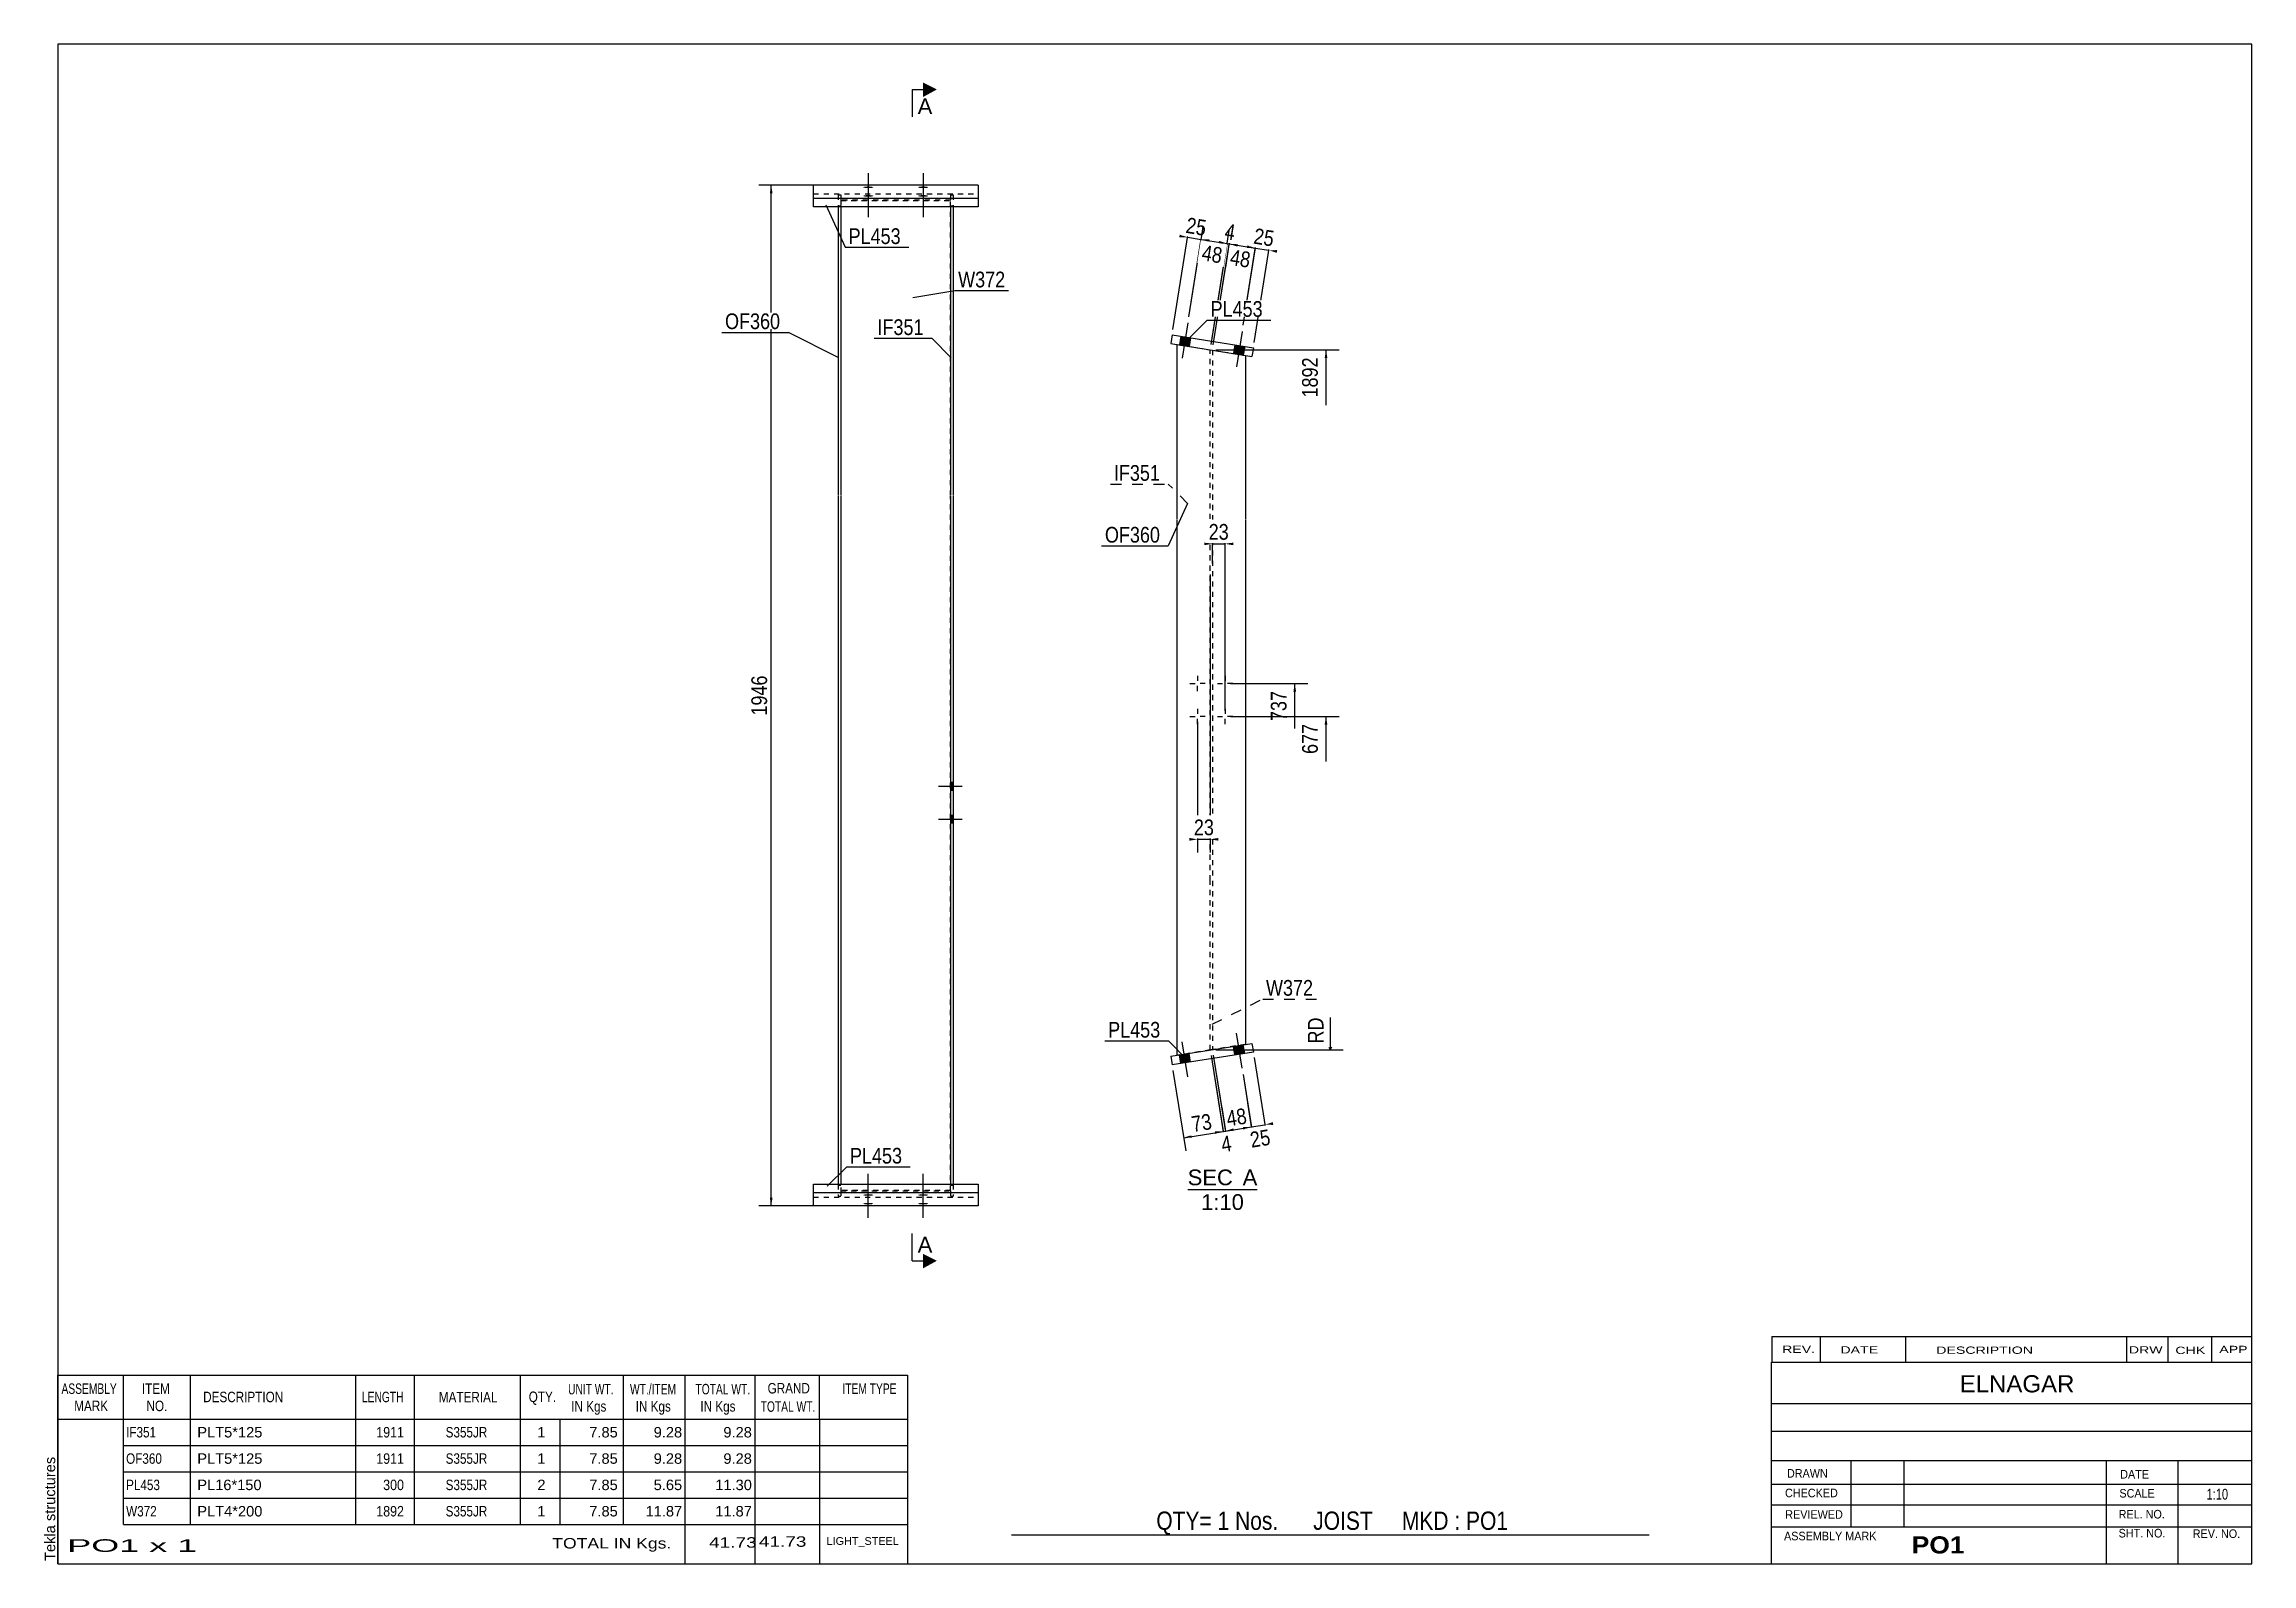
# Model space of a CAD drawing. Header units: millimetres. Extents: x -155 to 247, y 65 to 342.
import ezdxf

# ---------------------------------------------------------------- set-up
doc = ezdxf.new("R2010")
doc.units = ezdxf.units.MM
doc.linetypes.add('DXK_LINE_DOT1', pattern=[1.8814, 0.9407, -0.9407])
doc.linetypes.add('DXK_LINE_DOT2', pattern=[3.9198, 1.9599, -1.9599])
doc.styles.add('Arial', font='ARIAL.TTF', dxfattribs={"height": 0.2})
doc.styles.add('Arial Bold', font='ARIALBD.TTF', dxfattribs={"height": 0.2})
doc.styles.add('Arial Narrow', font='ARIALN.TTF', dxfattribs={"height": 0.2})

# ---------------------------------------------------------------- blocks, each defined once
blk = doc.blocks.new('Unknown-627370050-1201')
at = {"color": 5, "linetype": 'Continuous'}
for p, q in [((247.25, 342.13), (-152.75, 342.13)), ((-152.75, 342.13), (-152.75, 65.13)), ((247.25, 65.13), (247.25, 342.13)), ((-152.75, 65.13), (247.25, 65.13))]:
    blk.add_line(p, q, dxfattribs=at)
at = {"color": 174, "linetype": 'Continuous', "style": 'Arial'}
blk.add_text('Tekla structures', height=1.9102, rotation=90, dxfattribs=at).set_placement((-153.25, 65.63))
blk = doc.blocks.new('Unknown-627370050-12 - 1376')
at = {"color": 1, "linetype": 'Continuous'}
blk.add_line((53.23, 133.37), (65.91, 133.37), dxfattribs=at)
at = {"color": 0, "linetype": 'Continuous'}
blk.add_wipeout([(61.45, 134.12), (61.45, 137.12), (53.23, 137.12), (53.23, 134.12)], dxfattribs=at)
blk.add_wipeout([(65.91, 134.12), (65.91, 137.12), (63.25, 137.12), (63.25, 134.12)], dxfattribs=at)
blk.add_wipeout([(63.46, 129.62), (63.46, 132.62), (55.68, 132.62), (55.68, 129.62)], dxfattribs=at)
at = {"color": 136, "linetype": 'Continuous', "style": 'Arial'}
for s, height, p in [('SEC', 2.865, (53.23, 134.12)), ('A', 2.87, (63.25, 134.12)), ('1:10', 2.865, (55.68, 129.62))]:
    blk.add_text(s, height=height, dxfattribs=at).set_placement(p)
blk = doc.blocks.new('Bolt-627370050-1215 - 1212')
at = {"linetype": 'Continuous'}
for points in [[(-5, 132.47), (-4.81, 132.47), (-4.63, 132.46), (-4.47, 132.45), (-4.33, 132.43), (-4.22, 132.4), (-4.14, 132.38), (-4.1, 132.35), (-4.1, 132.32), (-4.14, 132.29), (-4.22, 132.26), (-4.33, 132.24), (-4.47, 132.22), (-4.63, 132.2), (-4.81, 132.19), (-5, 132.19), (-5.19, 132.19), (-5.37, 132.2), (-5.53, 132.22), (-5.67, 132.24), (-5.78, 132.26), (-5.86, 132.29), (-5.9, 132.32), (-5.9, 132.35), (-5.86, 132.38), (-5.78, 132.4), (-5.67, 132.43), (-5.53, 132.45), (-5.37, 132.46), (-5.19, 132.47)], [(-5, 130.9), (-4.81, 130.9), (-4.63, 130.89), (-4.47, 130.88), (-4.33, 130.86), (-4.22, 130.83), (-4.14, 130.81), (-4.1, 130.78), (-4.1, 130.75), (-4.14, 130.72), (-4.22, 130.69), (-4.33, 130.67), (-4.47, 130.65), (-4.63, 130.63), (-4.81, 130.62), (-5, 130.62), (-5.19, 130.62), (-5.37, 130.63), (-5.53, 130.65), (-5.67, 130.67), (-5.78, 130.69), (-5.86, 130.72), (-5.9, 130.75), (-5.9, 130.78), (-5.86, 130.81), (-5.78, 130.83), (-5.67, 130.86), (-5.53, 130.88), (-5.37, 130.89), (-5.19, 130.9)], [(5, 132.47), (5.19, 132.47), (5.37, 132.46), (5.53, 132.45), (5.67, 132.43), (5.78, 132.4), (5.86, 132.38), (5.9, 132.35), (5.9, 132.32), (5.86, 132.29), (5.78, 132.26), (5.67, 132.24), (5.53, 132.22), (5.37, 132.2), (5.19, 132.19), (5, 132.19), (4.81, 132.19), (4.63, 132.2), (4.47, 132.22), (4.33, 132.24), (4.22, 132.26), (4.14, 132.29), (4.1, 132.32), (4.1, 132.35), (4.14, 132.38), (4.22, 132.4), (4.33, 132.43), (4.47, 132.45), (4.63, 132.46), (4.81, 132.47)], [(5, 130.9), (5.19, 130.9), (5.37, 130.89), (5.53, 130.88), (5.67, 130.86), (5.78, 130.83), (5.86, 130.81), (5.9, 130.78), (5.9, 130.75), (5.86, 130.72), (5.78, 130.69), (5.67, 130.67), (5.53, 130.65), (5.37, 130.63), (5.19, 130.62), (5, 130.62), (4.81, 130.62), (4.63, 130.63), (4.47, 130.65), (4.33, 130.67), (4.22, 130.69), (4.14, 130.72), (4.1, 130.75), (4.1, 130.78), (4.14, 130.81), (4.22, 130.83), (4.33, 130.86), (4.47, 130.88), (4.63, 130.89), (4.81, 130.9)]]:
    blk.add_hatch(color=3, dxfattribs=at).paths.add_polyline_path(points)
at = {"color": 3, "linetype": 'Continuous'}
for p, q in [((-5, 129.76), (-5, 136.18)), ((-5, 128.19), (-5, 134.61)), ((5, 129.76), (5, 136.18)), ((5, 128.19), (5, 134.61))]:
    blk.add_line(p, q, dxfattribs=at)
blk = doc.blocks.new('Part-627370050-1256 - 1212')
at = {"color": 2, "linetype": 'Continuous'}
for p, q in [((-15, 130.37), (-15, 134.31)), ((-15, 134.31), (15, 134.31)), ((15, 134.31), (15, 130.37)), ((15, 132.72), (-15, 132.72)), ((15, 130.37), (-15, 130.37))]:
    blk.add_line(p, q, dxfattribs=at)
at = {"color": 7, "linetype": 'DXK_LINE_DOT1'}
blk.add_line((-15, 131.95), (15, 131.95), dxfattribs=at)
blk = doc.blocks.new('Bolt-627370050-1216 - 1212')
at = {"linetype": 'Continuous'}
for points in [[(-5, 315.89), (-5.19, 315.89), (-5.37, 315.9), (-5.53, 315.92), (-5.67, 315.94), (-5.78, 315.96), (-5.86, 315.99), (-5.9, 316.02), (-5.9, 316.06), (-5.86, 316.09), (-5.78, 316.12), (-5.67, 316.14), (-5.53, 316.17), (-5.37, 316.18), (-5.19, 316.19), (-5, 316.19), (-4.81, 316.19), (-4.63, 316.18), (-4.47, 316.17), (-4.33, 316.14), (-4.22, 316.12), (-4.14, 316.09), (-4.1, 316.06), (-4.1, 316.02), (-4.14, 315.99), (-4.22, 315.96), (-4.33, 315.94), (-4.47, 315.92), (-4.63, 315.9), (-4.81, 315.89)], [(-5, 314.32), (-5.19, 314.32), (-5.37, 314.33), (-5.53, 314.34), (-5.67, 314.37), (-5.78, 314.39), (-5.86, 314.42), (-5.9, 314.45), (-5.9, 314.49), (-5.86, 314.52), (-5.78, 314.55), (-5.67, 314.57), (-5.53, 314.59), (-5.37, 314.61), (-5.19, 314.62), (-5, 314.62), (-4.81, 314.62), (-4.63, 314.61), (-4.47, 314.59), (-4.33, 314.57), (-4.22, 314.55), (-4.14, 314.52), (-4.1, 314.49), (-4.1, 314.45), (-4.14, 314.42), (-4.22, 314.39), (-4.33, 314.37), (-4.47, 314.34), (-4.63, 314.33), (-4.81, 314.32)], [(5, 315.89), (4.81, 315.89), (4.63, 315.9), (4.47, 315.92), (4.33, 315.94), (4.22, 315.96), (4.14, 315.99), (4.1, 316.02), (4.1, 316.06), (4.14, 316.09), (4.22, 316.12), (4.33, 316.14), (4.47, 316.17), (4.63, 316.18), (4.81, 316.19), (5, 316.19), (5.19, 316.19), (5.37, 316.18), (5.53, 316.17), (5.67, 316.14), (5.78, 316.12), (5.86, 316.09), (5.9, 316.06), (5.9, 316.02), (5.86, 315.99), (5.78, 315.96), (5.67, 315.94), (5.53, 315.92), (5.37, 315.9), (5.19, 315.89)], [(5, 314.32), (4.81, 314.32), (4.63, 314.33), (4.47, 314.34), (4.33, 314.37), (4.22, 314.39), (4.14, 314.42), (4.1, 314.45), (4.1, 314.49), (4.14, 314.52), (4.22, 314.55), (4.33, 314.57), (4.47, 314.59), (4.63, 314.61), (4.81, 314.62), (5, 314.62), (5.19, 314.62), (5.37, 314.61), (5.53, 314.59), (5.67, 314.57), (5.78, 314.55), (5.86, 314.52), (5.9, 314.49), (5.9, 314.45), (5.86, 314.42), (5.78, 314.39), (5.67, 314.37), (5.53, 314.34), (5.37, 314.33), (5.19, 314.32)]]:
    blk.add_hatch(color=3, dxfattribs=at).paths.add_polyline_path(points)
at = {"color": 3, "linetype": 'Continuous'}
for p, q in [((-5, 318.61), (-5, 312.19)), ((5, 318.61), (5, 312.19)), ((-5, 317.04), (-5, 310.62)), ((5, 317.04), (5, 310.62))]:
    blk.add_line(p, q, dxfattribs=at)
blk = doc.blocks.new('Bolt-627370050-1217 - 1212')
at = {"linetype": 'Continuous'}
for points in [[(10.5, 206.11), (10.5, 207.51), (10, 207.51), (10, 206.11)], [(10.5, 206.11), (10.5, 207.51), (10, 207.51), (10, 206.11)], [(10.5, 200.11), (10.5, 201.51), (10, 201.51), (10, 200.11)], [(10.5, 200.11), (10.5, 201.51), (10, 201.51), (10, 200.11)]]:
    blk.add_hatch(color=3, dxfattribs=at).paths.add_polyline_path(points)
at = {"color": 3, "linetype": 'Continuous'}
for p, q in [((12.1, 206.81), (7.8, 206.81)), ((12.1, 206.81), (7.8, 206.81)), ((10.5, 207.51), (10, 207.51)), ((10.5, 207.51), (10, 207.51)), ((10.5, 206.11), (10, 206.11)), ((10.5, 206.11), (10, 206.11)), ((10.5, 201.51), (10, 201.51)), ((10.5, 201.51), (10, 201.51)), ((12.1, 200.81), (7.8, 200.81)), ((12.1, 200.81), (7.8, 200.81)), ((10.5, 200.11), (10, 200.11)), ((10.5, 200.11), (10, 200.11))]:
    blk.add_line(p, q, dxfattribs=at)
blk = doc.blocks.new('Part-627370050-1305 - 1212')
at = {"color": 7, "linetype": 'DXK_LINE_DOT1'}
for p, q in [((-10.5, 314.67), (-10, 314.67)), ((-10.5, 314.67), (-10.5, 312.5)), ((-10, 314.67), (-10, 313.71)), ((-10.5, 312.68), (-10, 312.68)), ((-10.5, 134.31), (-10.5, 132.13)), ((-10.5, 134.12), (-10, 134.12)), ((-10, 133.1), (-10, 132.13)), ((-10.5, 132.13), (-10, 132.13))]:
    blk.add_line(p, q, dxfattribs=at)
at = {"color": 2, "linetype": 'Continuous'}
for p, q in [((-10.5, 312.5), (-10.5, 259.84)), ((-10, 312.5), (-10, 259.84)), ((-10.5, 259.74), (-10.5, 134.31)), ((-10, 259.74), (-10, 134.31))]:
    blk.add_line(p, q, dxfattribs=at)
blk = doc.blocks.new('Part-627370050-1234 - 1212')
at = {"color": 7, "linetype": 'DXK_LINE_DOT1'}
for p, q in [((10, 313.71), (-10, 313.71)), ((-10, 313.71), (-10, 313.64)), ((-10, 313.64), (10, 313.64)), ((-10, 313.64), (-10, 259.84)), ((10, 313.64), (10, 313.71)), ((10, 259.84), (10, 313.64)), ((-10, 259.74), (-10, 133.1)), ((10, 133.16), (10, 259.74)), ((10, 133.16), (-10, 133.16)), ((-10, 133.1), (10, 133.1)), ((10, 133.1), (10, 133.16))]:
    blk.add_line(p, q, dxfattribs=at)
blk = doc.blocks.new('Part-627370050-1261 - 1212')
at = {"color": 2, "linetype": 'Continuous'}
for p, q in [((-15, 312.5), (-15, 316.43)), ((15, 316.43), (-15, 316.43)), ((-15, 314.08), (15, 314.08)), ((15, 316.43), (15, 312.5)), ((15, 312.5), (-15, 312.5))]:
    blk.add_line(p, q, dxfattribs=at)
at = {"color": 7, "linetype": 'DXK_LINE_DOT1'}
blk.add_line((-15, 314.85), (15, 314.85), dxfattribs=at)
blk = doc.blocks.new('Part-627370050-1283 - 1212')
at = {"color": 7, "linetype": 'DXK_LINE_DOT1'}
for p, q in [((10, 314.67), (10.5, 314.67)), ((10, 314.67), (10, 313.71)), ((10.5, 314.67), (10.5, 312.5)), ((10, 312.68), (10.5, 312.68)), ((10, 134.12), (10.5, 134.12)), ((10, 133.1), (10, 132.13)), ((10.5, 134.31), (10.5, 132.13)), ((10, 132.13), (10.5, 132.13))]:
    blk.add_line(p, q, dxfattribs=at)
at = {"color": 2, "linetype": 'Continuous'}
for p, q in [((10, 312.5), (10, 259.84)), ((10.5, 312.5), (10.5, 259.84)), ((10, 259.74), (10, 134.31)), ((10.5, 259.74), (10.5, 134.31))]:
    blk.add_line(p, q, dxfattribs=at)
blk = doc.blocks.new('Bolt-627370050-1378 - 1376')
at = {"linetype": 'Continuous'}
for points in [[(53.49, 158.16), (51.72, 157.88), (51.97, 156.3), (53.75, 156.58)], [(53.49, 158.16), (51.72, 157.88), (51.97, 156.3), (53.75, 156.58)], [(63.37, 159.73), (61.59, 159.45), (61.84, 157.87), (63.62, 158.15)], [(63.37, 159.73), (61.59, 159.45), (61.84, 157.87), (63.62, 158.15)]]:
    blk.add_hatch(color=3, dxfattribs=at).paths.add_polyline_path(points)
at = {"color": 3, "linetype": 'Continuous'}
for p, q in [((63.14, 155.44), (62.12, 161.86)), ((63.14, 155.44), (62.12, 161.86)), ((51.97, 156.3), (51.72, 157.88)), ((51.97, 156.3), (51.72, 157.88)), ((53.26, 153.87), (52.24, 160.29)), ((53.26, 153.87), (52.24, 160.29)), ((53.75, 156.58), (53.49, 158.16)), ((53.75, 156.58), (53.49, 158.16)), ((61.84, 157.87), (61.59, 159.45)), ((61.84, 157.87), (61.59, 159.45)), ((63.62, 158.15), (63.37, 159.73)), ((63.62, 158.15), (63.37, 159.73))]:
    blk.add_line(p, q, dxfattribs=at)
blk = doc.blocks.new('Bolt-627370050-1379 - 1376')
at = {"linetype": 'Continuous'}
for points in [[(51.72, 287.31), (53.49, 287.03), (53.75, 288.61), (51.97, 288.89)], [(51.72, 287.31), (53.49, 287.03), (53.75, 288.61), (51.97, 288.89)], [(61.59, 285.74), (63.37, 285.46), (63.62, 287.04), (61.84, 287.32)], [(61.59, 285.74), (63.37, 285.46), (63.62, 287.04), (61.84, 287.32)]]:
    blk.add_hatch(color=3, dxfattribs=at).paths.add_polyline_path(points)
at = {"color": 3, "linetype": 'Continuous'}
for p, q in [((53.26, 291.32), (52.24, 284.9)), ((53.26, 291.32), (52.24, 284.9)), ((51.97, 288.89), (51.72, 287.31)), ((51.97, 288.89), (51.72, 287.31)), ((53.75, 288.61), (53.49, 287.03)), ((53.75, 288.61), (53.49, 287.03)), ((61.84, 287.32), (61.59, 285.74)), ((61.84, 287.32), (61.59, 285.74)), ((63.14, 289.74), (62.12, 283.33)), ((63.14, 289.74), (62.12, 283.33)), ((63.62, 287.04), (63.37, 285.46)), ((63.62, 287.04), (63.37, 285.46))]:
    blk.add_line(p, q, dxfattribs=at)
blk = doc.blocks.new('Bolt-627370050-1380 - 1376')
at = {"color": 3, "linetype": 'Continuous'}
for p, q in [((53.64, 225.59), (54.58, 225.59)), ((55.04, 226.99), (55.04, 226.06)), ((56.44, 225.59), (55.51, 225.59)), ((58.64, 225.59), (59.58, 225.59)), ((60.04, 226.99), (60.04, 226.06)), ((61.44, 225.59), (60.51, 225.59)), ((55.04, 224.19), (55.04, 225.13)), ((60.04, 224.19), (60.04, 225.13)), ((53.64, 219.59), (54.58, 219.59)), ((55.04, 220.99), (55.04, 220.06)), ((55.04, 218.19), (55.04, 219.13)), ((56.44, 219.59), (55.51, 219.59)), ((58.64, 219.59), (59.58, 219.59)), ((60.04, 220.99), (60.04, 220.06)), ((60.04, 218.19), (60.04, 219.13)), ((61.44, 219.59), (60.51, 219.59))]:
    blk.add_line(p, q, dxfattribs=at)
blk = doc.blocks.new('Part-627370050-1385 - 1376')
at = {"color": 7, "linetype": 'DXK_LINE_DOT1'}
for p, q in [((57.34, 286.41), (57.74, 286.35)), ((57.34, 255.59), (57.34, 286.41)), ((57.74, 286.35), (57.74, 255.59)), ((57.34, 189.7), (57.34, 255.49)), ((57.74, 255.49), (57.74, 189.7)), ((57.34, 158.78), (57.34, 189.6)), ((57.74, 189.6), (57.74, 158.84)), ((57.74, 158.84), (57.34, 158.78))]:
    blk.add_line(p, q, dxfattribs=at)
blk = doc.blocks.new('Part-627370050-1390 - 1376')
at = {"color": 2, "linetype": 'Continuous'}
for p, q in [((50.14, 157.63), (64.95, 159.98)), ((50.14, 157.63), (50.39, 156.05)), ((65.2, 158.4), (50.39, 156.05)), ((64.95, 159.98), (65.2, 158.4))]:
    blk.add_line(p, q, dxfattribs=at)
blk = doc.blocks.new('Part-627370050-1395 - 1376')
at = {"color": 2, "linetype": 'Continuous'}
for p, q in [((50.39, 289.14), (50.14, 287.56)), ((50.14, 287.56), (64.95, 285.2)), ((50.39, 289.14), (65.2, 286.78)), ((65.2, 286.78), (64.95, 285.2))]:
    blk.add_line(p, q, dxfattribs=at)
blk = doc.blocks.new('Part-627370050-1400 - 1376')
at = {"color": 7, "linetype": 'DXK_LINE_DOT1'}
for p, q in [((51.29, 255.59), (51.29, 287.38)), ((51.29, 287.38), (57.34, 286.41)), ((57.74, 286.35), (63.79, 285.39)), ((63.79, 285.39), (63.79, 255.59)), ((51.29, 189.7), (51.29, 255.49)), ((63.79, 255.49), (63.79, 189.7)), ((51.29, 157.81), (51.29, 189.6)), ((63.79, 189.6), (63.79, 159.8)), ((57.34, 158.78), (51.29, 157.81)), ((63.79, 159.8), (57.74, 158.84))]:
    blk.add_line(p, q, dxfattribs=at)
blk = doc.blocks.new('Part-627370050-1405 - 1376')
at = {"color": 2, "linetype": 'Continuous'}
for p, q in [((51.29, 255.59), (51.29, 287.38)), ((63.79, 285.39), (63.79, 255.59)), ((51.29, 189.7), (51.29, 255.49)), ((63.79, 255.49), (63.79, 189.7)), ((51.29, 157.81), (51.29, 189.6)), ((63.79, 189.6), (63.79, 159.8))]:
    blk.add_line(p, q, dxfattribs=at)
blk = doc.blocks.new('StraightDimension-627370050-1315 - 1212')
at = {"linetype": 'Continuous'}
for points in [[(-22.96, 314.93), (-22.71, 316.43), (-22.46, 314.93)], [(-22.46, 131.87), (-22.71, 130.37), (-22.96, 131.87)]]:
    blk.add_hatch(color=7, dxfattribs=at).paths.add_polyline_path(points)
at = {"color": 7, "linetype": 'Continuous'}
for p, q in [((-13.32, 316.43), (-24.96, 316.43)), ((-22.71, 130.37), (-22.71, 316.43)), ((-13.32, 130.37), (-24.96, 130.37))]:
    blk.add_line(p, q, dxfattribs=at)
at = {"color": 0}
blk.add_wipeout([(-22.86, 227.66), (-27.06, 227.66), (-27.06, 219.14), (-22.86, 219.14)], dxfattribs=at)
at = {"color": 3, "style": 'Arial Narrow'}
blk.add_text('1946', height=2.863, rotation=90.0002, dxfattribs=at).set_placement((-23.46, 219.74))
blk = doc.blocks.new('StraightDimension-627370050-1528 - 1376')
at = {"linetype": 'Continuous'}
blk.add_hatch(color=7, dxfattribs=at).paths.add_polyline_path([(72.5, 224.09), (72.75, 225.59), (73, 224.09)])
at = {"color": 7, "linetype": 'Continuous'}
for p, q in [((61.04, 225.59), (75.15, 225.59)), ((72.75, 217.36), (72.75, 225.59))]:
    blk.add_line(p, q, dxfattribs=at)
at = {"color": 0}
blk.add_wipeout([(71.85, 224.82), (67.65, 224.82), (67.65, 218.14), (71.85, 218.14)], dxfattribs=at)
at = {"color": 3, "style": 'Arial Narrow'}
blk.add_text('737', height=2.863, rotation=90.0002, dxfattribs=at).set_placement((71.25, 218.74))
blk = doc.blocks.new('StraightDimension-627370050-1529 - 1376')
at = {"linetype": 'Continuous'}
blk.add_hatch(color=7, dxfattribs=at).paths.add_polyline_path([(78.2, 218.09), (78.45, 219.59), (78.7, 218.09)])
at = {"color": 7, "linetype": 'Continuous'}
for p, q in [((61.04, 219.59), (80.85, 219.59)), ((78.45, 211.36), (78.45, 219.59))]:
    blk.add_line(p, q, dxfattribs=at)
at = {"color": 0, "linetype": 'Continuous'}
blk.add_wipeout([(78.6, 165.31), (74.4, 165.31), (74.4, 159.36), (78.6, 159.36)], dxfattribs=at)
at = {"color": 7, "linetype": 'Continuous'}
for p, q in [((79.2, 164.71), (79.2, 158.78)), ((58.34, 158.78), (81.6, 158.78)), ((78.95, 159.28), (79.2, 158.78)), ((79.45, 159.28), (79.2, 158.78))]:
    blk.add_line(p, q, dxfattribs=at)
at = {"color": 3, "linetype": 'Continuous', "style": 'Arial Narrow'}
blk.add_text('RD', height=2.863, rotation=90.0002, dxfattribs=at).set_placement((78, 159.96))
at = {"color": 0}
blk.add_wipeout([(77.55, 218.82), (73.35, 218.82), (73.35, 212.14), (77.55, 212.14)], dxfattribs=at)
at = {"color": 3, "style": 'Arial Narrow'}
blk.add_text('677', height=2.863, rotation=90.0002, dxfattribs=at).set_placement((76.95, 212.74))
blk = doc.blocks.new('StraightDimension-627370050-1567 - 1376')
at = {"linetype": 'Continuous'}
for points in [[(51.77, 307.41), (53.22, 306.93), (51.7, 306.92)], [(57.13, 306.05), (55.69, 306.54), (57.21, 306.55)]]:
    blk.add_hatch(color=7, dxfattribs=at).paths.add_polyline_path(points)
at = {"color": 7, "linetype": 'Continuous'}
for p, q in [((50.54, 290.13), (53.57, 309.15)), ((53.22, 306.93), (55.69, 306.54)), ((53.45, 292.45), (56.04, 308.76))]:
    blk.add_line(p, q, dxfattribs=at)
at = {"color": 0}
blk.add_wipeout([(56.87, 306.5), (57.53, 310.65), (52.74, 311.41), (52.08, 307.26)], dxfattribs=at)
at = {"color": 3, "style": 'Arial Narrow'}
blk.add_text('25', height=2.863, rotation=-9.0355, dxfattribs=at).set_placement((52.76, 307.76))
blk = doc.blocks.new('StraightDimension-627370050-1434 - 1376')
at = {"linetype": 'Continuous'}
for points in [[(53.54, 197.43), (55.04, 197.18), (53.54, 196.93)], [(58.84, 196.93), (57.34, 197.18), (58.84, 197.43)]]:
    blk.add_hatch(color=7, dxfattribs=at).paths.add_polyline_path(points)
at = {"color": 7, "linetype": 'Continuous'}
for p, q in [((57.34, 245.46), (57.34, 194.78)), ((55.04, 218.59), (55.04, 194.78)), ((55.04, 197.18), (57.34, 197.18))]:
    blk.add_line(p, q, dxfattribs=at)
at = {"color": 0}
blk.add_wipeout([(58.62, 197.33), (58.62, 201.53), (53.76, 201.53), (53.76, 197.33)], dxfattribs=at)
at = {"color": 3, "style": 'Arial Narrow'}
blk.add_text('23', height=2.863, dxfattribs=at).set_placement((54.36, 197.93))
blk = doc.blocks.new('StraightDimension-627370050-1446 - 1376')
at = {"linetype": 'Continuous'}
for points in [[(56.24, 251.3), (57.74, 251.05), (56.24, 250.8)], [(61.54, 250.8), (60.04, 251.05), (61.54, 251.3)]]:
    blk.add_hatch(color=7, dxfattribs=at).paths.add_polyline_path(points)
at = {"color": 7, "linetype": 'Continuous'}
for p, q in [((57.74, 247.46), (57.74, 253.3)), ((57.74, 251.05), (60.04, 251.05)), ((60.04, 220.59), (60.04, 253.3))]:
    blk.add_line(p, q, dxfattribs=at)
at = {"color": 0}
blk.add_wipeout([(61.32, 251.2), (61.32, 255.4), (56.46, 255.4), (56.46, 251.2)], dxfattribs=at)
at = {"color": 3, "style": 'Arial Narrow'}
blk.add_text('23', height=2.863, dxfattribs=at).set_placement((57.06, 251.8))
blk = doc.blocks.new('StraightDimension-627370050-1466 - 1376')
at = {"linetype": 'Continuous'}
for points in [[(54.02, 142.77), (52.5, 142.78), (53.94, 143.27)], [(58.18, 143.94), (59.7, 143.93), (58.26, 143.45)]]:
    blk.add_hatch(color=7, dxfattribs=at).paths.add_polyline_path(points)
at = {"color": 7, "linetype": 'Continuous'}
for p, q in [((57.5, 157.79), (60.08, 141.56)), ((50.54, 155.06), (52.87, 140.41)), ((52.5, 142.78), (59.7, 143.93))]:
    blk.add_line(p, q, dxfattribs=at)
at = {"color": 0}
blk.add_wipeout([(58.47, 143.89), (57.81, 148.03), (53.02, 147.27), (53.68, 143.12)], dxfattribs=at)
at = {"color": 3, "style": 'Arial Narrow'}
blk.add_text('73', height=2.863, rotation=9.0355, dxfattribs=at).set_placement((54.18, 143.81))
blk = doc.blocks.new('StraightDimension-627370050-1595 - 1376')
at = {"linetype": 'Continuous'}
for points in [[(62.27, 305.24), (60.82, 305.72), (62.34, 305.73)], [(64.12, 305.45), (65.56, 304.97), (64.04, 304.96)]]:
    blk.add_hatch(color=7, dxfattribs=at).paths.add_polyline_path(points)
at = {"color": 7, "linetype": 'Continuous'}
for p, q in [((57.9, 287.34), (61.2, 308.09)), ((63.32, 290.88), (65.94, 307.34)), ((60.82, 305.72), (65.56, 304.97))]:
    blk.add_line(p, q, dxfattribs=at)
at = {"color": 0}
blk.add_wipeout([(64.91, 300.67), (65.57, 304.81), (60.77, 305.58), (60.11, 301.43)], dxfattribs=at)
at = {"color": 3, "style": 'Arial Narrow'}
blk.add_text('48', height=2.863, rotation=-9.0355, dxfattribs=at).set_placement((60.8, 301.93))
blk = doc.blocks.new('StraightDimension-627370050-1478 - 1376')
at = {"linetype": 'Continuous'}
for points in [[(61.62, 143.98), (60.1, 143.99), (61.55, 144.48)], [(63.32, 144.76), (64.84, 144.75), (63.4, 144.27)]]:
    blk.add_hatch(color=7, dxfattribs=at).paths.add_polyline_path(points)
at = {"color": 7, "linetype": 'Continuous'}
for p, q in [((57.9, 157.85), (60.48, 141.62)), ((63.32, 154.31), (65.22, 142.38)), ((60.1, 143.99), (64.84, 144.75))]:
    blk.add_line(p, q, dxfattribs=at)
at = {"color": 0}
blk.add_wipeout([(64.85, 144.9), (64.19, 149.05), (59.39, 148.29), (60.05, 144.14)], dxfattribs=at)
at = {"color": 3, "style": 'Arial Narrow'}
blk.add_text('48', height=2.863, rotation=9.0355, dxfattribs=at).set_placement((60.55, 144.82))
blk = doc.blocks.new('StraightDimension-627370050-1499 - 1376')
at = {"linetype": 'Continuous'}
for points in [[(58.18, 143.94), (59.7, 143.93), (58.26, 143.45)], [(61.62, 143.98), (60.1, 143.99), (61.55, 144.48)]]:
    blk.add_hatch(color=7, dxfattribs=at).paths.add_polyline_path(points)
at = {"color": 7, "linetype": 'Continuous'}
for p, q in [((57.5, 157.79), (60.06, 141.71)), ((57.9, 157.85), (60.46, 141.77)), ((59.7, 143.93), (60.1, 143.99))]:
    blk.add_line(p, q, dxfattribs=at)
at = {"color": 0}
blk.add_wipeout([(62.08, 139.9), (61.42, 144.05), (58.43, 143.58), (59.09, 139.43)], dxfattribs=at)
at = {"color": 3, "style": 'Arial Narrow'}
blk.add_text('4', height=2.86, rotation=9.0355, dxfattribs=at).set_placement((59.59, 140.12))
blk = doc.blocks.new('StraightDimension-627370050-1516 - 1376')
at = {"linetype": 'Continuous'}
for points in [[(68.83, 145.13), (67.31, 145.14), (68.75, 145.62)], [(63.32, 144.76), (64.84, 144.75), (63.4, 144.27)]]:
    blk.add_hatch(color=7, dxfattribs=at).paths.add_polyline_path(points)
at = {"color": 7, "linetype": 'Continuous'}
for p, q in [((65.36, 157.42), (67.66, 142.92)), ((63.32, 154.31), (65.19, 142.53)), ((64.84, 144.75), (67.31, 145.14))]:
    blk.add_line(p, q, dxfattribs=at)
at = {"color": 0}
blk.add_wipeout([(69.16, 141.03), (68.5, 145.18), (63.7, 144.41), (64.36, 140.27)], dxfattribs=at)
at = {"color": 3, "style": 'Arial Narrow'}
blk.add_text('25', height=2.863, rotation=9.0355, dxfattribs=at).set_placement((64.86, 140.95))
blk = doc.blocks.new('StraightDimension-627370050-1527 - 1376')
at = {"linetype": 'Continuous'}
blk.add_hatch(color=7, dxfattribs=at).paths.add_polyline_path([(78.2, 284.91), (78.45, 286.41), (78.7, 284.91)])
at = {"color": 7, "linetype": 'Continuous'}
for p, q in [((58.34, 286.41), (80.85, 286.41)), ((78.45, 276.35), (78.45, 286.41))]:
    blk.add_line(p, q, dxfattribs=at)
at = {"color": 0}
blk.add_wipeout([(77.55, 285.64), (73.35, 285.64), (73.35, 277.13), (77.55, 277.13)], dxfattribs=at)
at = {"color": 3, "style": 'Arial Narrow'}
blk.add_text('1892', height=2.863, rotation=90.0002, dxfattribs=at).set_placement((76.95, 277.73))
blk = doc.blocks.new('StraightDimension-627370050-1577 - 1376')
at = {"linetype": 'Continuous'}
for points in [[(58.98, 306.27), (60.42, 305.78), (58.9, 305.77)], [(62.27, 305.24), (60.82, 305.72), (62.34, 305.73)]]:
    blk.add_hatch(color=7, dxfattribs=at).paths.add_polyline_path(points)
at = {"color": 7, "linetype": 'Continuous'}
for p, q in [((57.5, 287.4), (60.78, 308.01)), ((57.9, 287.34), (61.18, 307.94)), ((60.42, 305.78), (60.82, 305.72))]:
    blk.add_line(p, q, dxfattribs=at)
at = {"color": 0}
blk.add_wipeout([(62.14, 305.66), (62.8, 309.81), (59.81, 310.29), (59.15, 306.14)], dxfattribs=at)
at = {"color": 3, "style": 'Arial Narrow'}
blk.add_text('4', height=2.86, rotation=-9.0355, dxfattribs=at).set_placement((59.84, 306.64))
blk = doc.blocks.new('StraightDimension-627370050-1612 - 1376')
at = {"linetype": 'Continuous'}
for points in [[(64.12, 305.45), (65.56, 304.97), (64.04, 304.96)], [(69.47, 304.09), (68.03, 304.57), (69.55, 304.59)]]:
    blk.add_hatch(color=7, dxfattribs=at).paths.add_polyline_path(points)
at = {"color": 7, "linetype": 'Continuous'}
for p, q in [((63.32, 290.88), (65.91, 307.19)), ((65.36, 287.77), (68.38, 306.8)), ((65.56, 304.97), (68.03, 304.57))]:
    blk.add_line(p, q, dxfattribs=at)
at = {"color": 0}
blk.add_wipeout([(69.22, 304.54), (69.88, 308.68), (65.08, 309.45), (64.42, 305.3)], dxfattribs=at)
at = {"color": 3, "style": 'Arial Narrow'}
blk.add_text('25', height=2.863, rotation=-9.0355, dxfattribs=at).set_placement((65.11, 305.8))
blk = doc.blocks.new('StraightDimension-627370050-1622 - 1376')
at = {"linetype": 'Continuous'}
for points in [[(57.13, 306.05), (55.69, 306.54), (57.21, 306.55)], [(58.98, 306.27), (60.42, 305.78), (58.9, 305.77)]]:
    blk.add_hatch(color=7, dxfattribs=at).paths.add_polyline_path(points)
at = {"color": 7, "linetype": 'Continuous'}
for p, q in [((53.45, 292.45), (56.06, 308.91)), ((55.69, 306.54), (60.42, 305.78)), ((57.5, 287.4), (60.8, 308.15))]:
    blk.add_line(p, q, dxfattribs=at)
at = {"color": 0}
blk.add_wipeout([(59.77, 301.48), (60.43, 305.63), (55.63, 306.39), (54.97, 302.25)], dxfattribs=at)
at = {"color": 3, "style": 'Arial Narrow'}
blk.add_text('48', height=2.863, rotation=-9.0355, dxfattribs=at).set_placement((55.66, 302.74))
blk = doc.blocks.new('CBS_BOM-627370050-2141')
at = {"color": 7, "linetype": 'Continuous'}
for p, q in [((-152.78, 91.5), (-152.78, 99.5)), ((-152.78, 99.5), (2.14, 99.5)), ((-140.78, 91.5), (-140.78, 99.5)), ((-128.59, 91.5), (-128.59, 99.5)), ((-98.43, 91.5), (-98.43, 99.5)), ((-87.75, 91.5), (-87.75, 99.5)), ((-68.43, 91.5), (-68.43, 99.5)), ((-49.63, 91.5), (-49.63, 99.5)), ((-38.42, 91.5), (-38.42, 99.5)), ((-25.63, 91.5), (-25.63, 99.5)), ((-13.88, 91.5), (-13.88, 99.5)), ((2.14, 99.5), (2.14, 91.51)), ((-152.78, 91.5), (2.14, 91.5)), ((-152.78, 86.7), (-152.78, 91.5)), ((-140.78, 86.7), (-140.78, 91.5)), ((-128.59, 86.7), (-128.59, 91.5)), ((-98.43, 86.7), (-98.43, 91.5)), ((-87.75, 86.7), (-87.75, 91.5)), ((-68.43, 86.7), (-68.43, 91.5)), ((-61.17, 86.7), (-61.17, 91.5)), ((-49.63, 86.7), (-49.63, 91.5)), ((-38.42, 86.7), (-38.42, 91.5)), ((-25.63, 86.7), (-25.63, 91.5)), ((-13.86, 86.7), (-13.86, 91.5)), ((2.14, 91.5), (2.14, 86.7)), ((-152.78, 81.9), (-152.78, 86.7)), ((-140.78, 86.7), (2.14, 86.7)), ((-140.78, 81.9), (-140.78, 86.7)), ((-128.59, 81.9), (-128.59, 86.7)), ((-98.43, 81.9), (-98.43, 86.7)), ((-87.75, 81.9), (-87.75, 86.7)), ((-68.43, 81.9), (-68.43, 86.7)), ((-61.17, 81.9), (-61.17, 86.7)), ((-49.63, 81.9), (-49.63, 86.7)), ((-38.42, 81.9), (-38.42, 86.7)), ((-25.63, 81.9), (-25.63, 86.7)), ((-13.86, 81.9), (-13.86, 86.7)), ((2.14, 86.7), (2.14, 81.9)), ((-152.78, 77.1), (-152.78, 81.9)), ((-140.78, 81.9), (2.14, 81.9)), ((-140.78, 77.1), (-140.78, 81.9)), ((-128.59, 77.1), (-128.59, 81.9)), ((-98.43, 77.1), (-98.43, 81.9)), ((-87.75, 77.1), (-87.75, 81.9)), ((-68.43, 77.1), (-68.43, 81.9)), ((-61.17, 77.1), (-61.17, 81.9)), ((-49.63, 77.1), (-49.63, 81.9)), ((-38.42, 77.1), (-38.42, 81.9)), ((-25.63, 77.1), (-25.63, 81.9)), ((-13.86, 77.1), (-13.86, 81.9)), ((2.14, 81.9), (2.14, 77.1)), ((-152.78, 72.3), (-152.78, 77.1)), ((-140.78, 77.1), (2.14, 77.1)), ((-140.78, 72.3), (-140.78, 77.1)), ((-128.59, 72.3), (-128.59, 77.1)), ((-98.43, 72.3), (-98.43, 77.1)), ((-87.75, 72.3), (-87.75, 77.1)), ((-68.43, 72.3), (-68.43, 77.1)), ((-61.17, 72.3), (-61.17, 77.1)), ((-49.63, 72.3), (-49.63, 77.1)), ((-38.42, 72.3), (-38.42, 77.1)), ((-25.63, 72.3), (-25.63, 77.1)), ((-13.86, 72.3), (-13.86, 77.1)), ((2.14, 77.1), (2.14, 72.3)), ((-152.78, 65.1), (-152.78, 72.28)), ((-140.78, 72.3), (2.14, 72.3)), ((-38.42, 65.1), (-38.42, 72.28)), ((-25.63, 65.1), (-25.63, 72.28)), ((-13.82, 65.1), (-13.82, 72.28)), ((2.14, 72.3), (2.14, 65.1)), ((-152.78, 65.1), (2.14, 65.1))]:
    blk.add_line(p, q, dxfattribs=at)
at = {"color": 3, "linetype": 'Continuous', "style": 'Arial'}
for s, height, width, p in [('ASSEMBLY', 1.91, 0.7, (-152.1, 96.08)), ('ITEM', 1.91, 0.8, (-137.45, 96.08)), ('UNIT WT.', 1.91, 0.7, (-59.74, 96)), ('WT./ITEM', 1.91, 0.7, (-48.45, 96)), ('TOTAL WT.', 1.91, 0.7, (-36.51, 96)), ('GRAND', 1.91, 0.8, (-23.36, 96.16)), ('ITEM TYPE', 1.91, 0.7, (-9.72, 96.08)), ('MARK', 1.91, 0.8, (-149.78, 92.94)), ('NO.', 1.91, 0.8, (-136.6, 92.94)), ('DESCRIPTION', 1.9102, 0.8, (-126.27, 94.57)), ('LENGTH', 1.91, 0.7, (-97.32, 94.57)), ('MATERIAL', 1.91, 0.8, (-83.3, 94.53)), ('QTY.', 1.91, 0.8, (-66.91, 94.6)), ('IN Kgs', 1.91, 0.8, (-59.16, 92.86)), ('IN Kgs', 1.91, 0.8, (-47.41, 92.86)), ('IN Kgs', 1.91, 0.8, (-35.62, 92.86)), ('TOTAL WT.', 1.91, 0.7, (-24.62, 92.82))]:
    blk.add_text(s, height=height, dxfattribs=dict(at, width=width)).set_placement(p)
at = {"color": 7, "linetype": 'Continuous', "style": 'Arial'}
for s, width, p in [('IF351', 0.8, (-140.32, 88.14)), ('1911', 0.85, (-94.71, 88.14)), ('S355JR', 0.8, (-82.06, 88.14)), ('OF360', 0.8, (-140.32, 83.34)), ('1911', 0.85, (-94.71, 83.34)), ('S355JR', 0.8, (-82.06, 83.34)), ('PL453', 0.8, (-140.32, 78.54)), ('300', 0.85, (-93.45, 78.54)), ('S355JR', 0.8, (-82.06, 78.54)), ('W372', 0.8, (-140.32, 73.74)), ('1892', 0.85, (-94.71, 73.74)), ('S355JR', 0.8, (-82.06, 73.74))]:
    blk.add_text(s, height=1.91, dxfattribs=dict(at, width=width)).set_placement(p)
for s, p in [('PLT5*125', (-127.34, 88.14)), ('1', (-65.34, 88.14)), ('7.85', (-55.87, 88.14)), ('9.28', (-44.13, 88.14)), ('9.28', (-31.42, 88.14)), ('PLT5*125', (-127.34, 83.34)), ('1', (-65.34, 83.34)), ('7.85', (-55.87, 83.34)), ('9.28', (-44.13, 83.34)), ('9.28', (-31.42, 83.34)), ('PL16*150', (-127.34, 78.54)), ('2', (-65.34, 78.54)), ('7.85', (-55.87, 78.54)), ('5.65', (-44.13, 78.54)), ('11.30', (-32.9, 78.54)), ('PLT4*200', (-127.34, 73.74)), ('1', (-65.34, 73.74)), ('7.85', (-55.87, 73.74)), ('11.87', (-45.61, 73.74)), ('11.87', (-32.9, 73.74))]:
    blk.add_text(s, height=1.91, dxfattribs=at).set_placement(p)
at = {"color": 6, "linetype": 'Continuous', "style": 'Arial'}
for s, height, width, p in [('PO1 x 1', 2.292, 2.05, (-151.06, 67.29)), ('TOTAL IN Kgs.', 1.9102, 1.2, (-62.62, 67.9)), ('41.73', 1.91, 1.3, (-34.03, 68.05)), ('41.73', 1.91, 1.3, (-24.96, 68.21))]:
    blk.add_text(s, height=height, dxfattribs=dict(at, width=width)).set_placement(p)
blk.add_text('LIGHT_STEEL', height=1.4135, dxfattribs=at).set_placement((-12.61, 68.56))
blk = doc.blocks.new('CBS_CALLOFF-627370050-2142')
at = {"color": 7, "linetype": 'Continuous'}
blk.add_line((21.13, 70.4), (137.36, 70.38), dxfattribs=at)
at = {"color": 3, "linetype": 'Continuous', "style": 'Arial Narrow'}
blk.add_text('QTY= 1 Nos.      JOIST     MKD : PO1', height=3.3405, dxfattribs=at).set_placement((47.51, 71.3))
blk = doc.blocks.new('CBS_NAME_BLOG-627370050-2143')
at = {"color": 7, "linetype": 'Continuous'}
for p, q in [((159.66, 101.89), (247.18, 101.89)), ((159.66, 65.18), (159.66, 101.88)), ((159.66, 94.35), (247.18, 94.35)), ((159.73, 89.29), (247.25, 89.29)), ((159.66, 83.92), (247.18, 83.92)), ((174.18, 71.82), (174.18, 83.92)), ((183.87, 71.84), (183.87, 83.91)), ((220.78, 65.18), (220.78, 83.91)), ((233.83, 65.18), (233.83, 83.92)), ((159.67, 79.62), (247.25, 79.64)), ((159.66, 75.88), (247.18, 75.88)), ((159.66, 71.83), (247.18, 71.83)), ((159.66, 65.13), (247.25, 65.13))]:
    blk.add_line(p, q, dxfattribs=at)
at = {"color": 3, "linetype": 'Continuous', "style": 'Arial'}
blk.add_text('ELNAGAR', height=3.133, dxfattribs=at).set_placement((193.98, 96.36))
at = {"color": 3, "linetype": 'Continuous'}
for s, height, style, width, p in [('DRAWN', 1.566, 'Arial', 0.9, (162.49, 80.82)), ('DATE', 1.566, 'Arial', 0.9, (223.25, 80.65)), ('CHECKED', 1.566, 'Arial', 0.9, (162.14, 77.24)), ('SCALE', 1.566, 'Arial', 0.9, (223.1, 77.18)), ('1:10', 1.957, 'Arial Narrow', 0.9, (238.99, 76.82)), ('REVIEWED', 1.566, 'Arial', 0.9, (162.18, 73.32)), ('REL. NO.', 1.566, 'Arial', 0.9, (222.96, 73.37)), ('ASSEMBLY MARK', 1.5663, 'Arial', 0.9, (161.96, 69.39)), ('PO1', 3.131, 'Arial Bold', 1.1, (185.24, 66.99)), ('SHT. NO.', 1.566, 'Arial', 0.9, (222.96, 69.91)), ('REV. NO.', 1.566, 'Arial', 0.9, (236.48, 69.82))]:
    blk.add_text(s, height=height, dxfattribs=dict(at, style=style, width=width)).set_placement(p)
blk = doc.blocks.new('CBS_REVISION-627370050-2144')
at = {"color": 7, "linetype": 'Continuous'}
for p, q in [((159.74, 106.52), (247.24, 106.52)), ((159.74, 106.52), (159.74, 101.89)), ((168.54, 106.52), (168.54, 101.89)), ((184.13, 106.52), (184.13, 101.95)), ((224.39, 106.52), (224.39, 101.89)), ((231.93, 106.52), (231.93, 101.89)), ((239.88, 106.52), (239.88, 101.89)), ((159.74, 101.89), (247.24, 101.89))]:
    blk.add_line(p, q, dxfattribs=at)
at = {"color": 7, "style": 'Arial Narrow', "width": 1.7}
for s, height, p in [('REV.', 1.326, (161.6, 103.56)), ('DATE', 1.326, (172.23, 103.45)), ('DESCRIPTION', 1.3257, (189.71, 103.39)), ('DRW', 1.326, (224.82, 103.45)), ('CHK', 1.326, (233.31, 103.36)), ('APP', 1.326, (241.31, 103.52))]:
    blk.add_text(s, height=height, dxfattribs=at).set_placement(p)
blk = doc.blocks.new('Mark-627370050-1279 - 1212')
at = {"color": 0}
blk.add_wipeout([(5.08, 289.11), (5.08, 292.11), (-3.33, 292.11), (-3.33, 289.11)], dxfattribs=at)
blk.add_wipeout([(5.08, 289.11), (5.08, 292.11), (-3.33, 292.11), (-3.33, 289.11)], dxfattribs=at)
at = {"color": 7, "linetype": 'Continuous'}
for p in [(-3.93, 288.51), (10.11, 284.98)]:
    blk.add_line(p, (6.58, 288.51), dxfattribs=at)
at = {"color": 3, "style": 'Arial Narrow'}
blk.add_text('IF351', height=2.863, dxfattribs=at).set_placement((-3.33, 289.11))
blk = doc.blocks.new('Mark-627370050-1229 - 1212')
at = {"color": 0}
blk.add_wipeout([(19.97, 297.8), (19.97, 300.8), (11.38, 300.8), (11.38, 297.8)], dxfattribs=at)
blk.add_wipeout([(19.97, 297.8), (19.97, 300.8), (11.38, 300.8), (11.38, 297.8)], dxfattribs=at)
at = {"color": 7, "linetype": 'Continuous'}
for p, q in [((3.1, 295.94), (10.78, 297.2)), ((10.78, 297.2), (20.57, 297.2))]:
    blk.add_line(p, q, dxfattribs=at)
at = {"color": 3, "style": 'Arial Narrow'}
blk.add_text('W372', height=2.863, dxfattribs=at).set_placement((11.38, 297.8))
blk = doc.blocks.new('Mark-627370050-1252 - 1212')
at = {"color": 0}
blk.add_wipeout([(1.16, 138.07), (1.16, 141.07), (-8.34, 141.07), (-8.34, 138.07)], dxfattribs=at)
blk.add_wipeout([(1.16, 138.07), (1.16, 141.07), (-8.34, 141.07), (-8.34, 138.07)], dxfattribs=at)
at = {"color": 7, "linetype": 'Continuous'}
for p, q in [((-12.48, 133.94), (-8.94, 137.47)), ((-8.94, 137.47), (2.66, 137.47))]:
    blk.add_line(p, q, dxfattribs=at)
at = {"color": 3, "style": 'Arial Narrow'}
blk.add_text('PL453', height=2.863, dxfattribs=at).set_placement((-8.34, 138.07))
blk = doc.blocks.new('Mark-627370050-1257 - 1212')
at = {"color": 0}
blk.add_wipeout([(0.91, 305.7), (0.91, 308.7), (-8.59, 308.7), (-8.59, 305.7)], dxfattribs=at)
blk.add_wipeout([(0.91, 305.7), (0.91, 308.7), (-8.59, 308.7), (-8.59, 305.7)], dxfattribs=at)
at = {"color": 7, "linetype": 'Continuous'}
for p, q in [((-12.73, 312.83), (-9.19, 305.1)), ((-9.19, 305.1), (2.41, 305.1))]:
    blk.add_line(p, q, dxfattribs=at)
at = {"color": 3, "style": 'Arial Narrow'}
blk.add_text('PL453', height=2.863, dxfattribs=at).set_placement((-8.59, 305.7))
blk = doc.blocks.new('Mark-627370050-1301 - 1212')
at = {"color": 0}
blk.add_wipeout([(-21.07, 290.19), (-21.07, 293.19), (-31.12, 293.19), (-31.12, 290.19)], dxfattribs=at)
blk.add_wipeout([(-21.07, 290.19), (-21.07, 293.19), (-31.12, 293.19), (-31.12, 290.19)], dxfattribs=at)
at = {"color": 7, "linetype": 'Continuous'}
for p in [(-31.72, 289.59), (-10.39, 284.98)]:
    blk.add_line(p, (-19.57, 289.59), dxfattribs=at)
at = {"color": 3, "style": 'Arial Narrow'}
blk.add_text('OF360', height=2.863, dxfattribs=at).set_placement((-31.12, 290.19))
blk = doc.blocks.new('SectionMark-627370050-1370 - 1212')
at = {"color": 0, "linetype": 'Continuous'}
for points in [[(6.67, 329.38), (6.67, 332.38), (4, 332.38), (4, 329.38)], [(6.67, 121.85), (6.67, 124.85), (4, 124.85), (4, 121.85)]]:
    blk.add_wipeout(points, dxfattribs=at)
at = {"linetype": 'Continuous'}
for points in [[(5, 335.13), (7.5, 333.88), (5, 332.51)], [(5, 121.6), (7.5, 120.35), (5, 118.98)]]:
    blk.add_hatch(color=7, dxfattribs=at).paths.add_polyline_path(points)
at = {"color": 7, "linetype": 'Continuous'}
for p, q in [((3, 333.88), (3, 328.88)), ((3, 333.88), (5, 333.88)), ((3, 120.35), (3, 125.35)), ((3, 120.35), (5, 120.35))]:
    blk.add_line(p, q, dxfattribs=at)
at = {"color": 136, "linetype": 'Continuous', "style": 'Arial'}
for p in [(4, 329.38), (4, 121.85)]:
    blk.add_text('A', height=2.87, dxfattribs=at).set_placement(p)
blk = doc.blocks.new('Mark-627370050-1386 - 1376')
at = {"color": 0}
blk.add_wipeout([(48.24, 161.03), (48.24, 164.03), (38.73, 164.03), (38.73, 161.03)], dxfattribs=at)
blk.add_wipeout([(48.24, 161.03), (48.24, 164.03), (38.73, 164.03), (38.73, 161.03)], dxfattribs=at)
at = {"color": 7, "linetype": 'Continuous'}
for p in [(38.13, 160.43), (53.27, 156.89)]:
    blk.add_line(p, (49.74, 160.43), dxfattribs=at)
at = {"color": 3, "style": 'Arial Narrow'}
blk.add_text('PL453', height=2.863, dxfattribs=at).set_placement((38.73, 161.03))
blk = doc.blocks.new('Mark-627370050-1381 - 1376')
at = {"color": 0}
blk.add_wipeout([(76.1, 168.67), (76.1, 171.67), (67.51, 171.67), (67.51, 168.67)], dxfattribs=at)
blk.add_wipeout([(76.1, 168.67), (76.1, 171.67), (67.51, 171.67), (67.51, 168.67)], dxfattribs=at)
at = {"color": 7, "linetype": 'DXK_LINE_DOT2'}
for p, q in [((57.69, 163.47), (66.91, 168.07)), ((66.91, 168.07), (76.7, 168.07))]:
    blk.add_line(p, q, dxfattribs=at)
at = {"color": 3, "style": 'Arial Narrow'}
blk.add_text('W372', height=2.863, dxfattribs=at).set_placement((67.51, 168.67))
blk = doc.blocks.new('Mark-627370050-1391 - 1376')
at = {"color": 0}
blk.add_wipeout([(66.91, 292.43), (66.91, 295.43), (57.41, 295.43), (57.41, 292.43)], dxfattribs=at)
blk.add_wipeout([(66.91, 292.43), (66.91, 295.43), (57.41, 295.43), (57.41, 292.43)], dxfattribs=at)
at = {"color": 7, "linetype": 'Continuous'}
for p, q in [((53.27, 288.3), (56.81, 291.83)), ((56.81, 291.83), (68.41, 291.83))]:
    blk.add_line(p, q, dxfattribs=at)
at = {"color": 3, "style": 'Arial Narrow'}
blk.add_text('PL453', height=2.863, dxfattribs=at).set_placement((57.41, 292.43))
blk = doc.blocks.new('Mark-627370050-1396 - 1376')
at = {"color": 0}
blk.add_wipeout([(48.19, 262.54), (48.19, 265.54), (39.78, 265.54), (39.78, 262.54)], dxfattribs=at)
blk.add_wipeout([(48.19, 262.54), (48.19, 265.54), (39.78, 265.54), (39.78, 262.54)], dxfattribs=at)
at = {"color": 7, "linetype": 'DXK_LINE_DOT2'}
for p in [(39.18, 261.94), (53.22, 258.4)]:
    blk.add_line(p, (49.69, 261.94), dxfattribs=at)
at = {"color": 3, "style": 'Arial Narrow'}
blk.add_text('IF351', height=2.863, dxfattribs=at).set_placement((39.78, 262.54))
blk = doc.blocks.new('Mark-627370050-1401 - 1376')
at = {"color": 0}
blk.add_wipeout([(48.19, 251.27), (48.19, 254.27), (38.14, 254.27), (38.14, 251.27)], dxfattribs=at)
blk.add_wipeout([(48.19, 251.27), (48.19, 254.27), (38.14, 254.27), (38.14, 251.27)], dxfattribs=at)
at = {"color": 7, "linetype": 'Continuous'}
for p in [(53.22, 258.4), (37.54, 250.67)]:
    blk.add_line(p, (49.69, 250.67), dxfattribs=at)
at = {"color": 3, "style": 'Arial Narrow'}
blk.add_text('OF360', height=2.863, dxfattribs=at).set_placement((38.14, 251.27))

msp = doc.modelspace()

# ---------------------------------------------------------------- block references
for name in ['Unknown-627370050-1201', 'Bolt-627370050-1216 - 1212', 'Part-627370050-1261 - 1212', 'Part-627370050-1305 - 1212', 'Part-627370050-1283 - 1212', 'Part-627370050-1234 - 1212', 'Bolt-627370050-1379 - 1376', 'Part-627370050-1395 - 1376', 'Part-627370050-1400 - 1376', 'Part-627370050-1405 - 1376', 'Part-627370050-1385 - 1376', 'Bolt-627370050-1380 - 1376', 'Bolt-627370050-1217 - 1212', 'Bolt-627370050-1378 - 1376', 'Part-627370050-1390 - 1376', 'Part-627370050-1256 - 1212', 'Bolt-627370050-1215 - 1212', 'CBS_REVISION-627370050-2144', 'CBS_NAME_BLOG-627370050-2143', 'CBS_BOM-627370050-2141', 'CBS_CALLOFF-627370050-2142']:
    msp.add_blockref(name, (0, 0))

# ---------------------------------------------------------------- next in the draw order: block references
for name in ['StraightDimension-627370050-1315 - 1212', 'StraightDimension-627370050-1567 - 1376', 'Mark-627370050-1229 - 1212', 'Mark-627370050-1279 - 1212', 'Mark-627370050-1396 - 1376', 'StraightDimension-627370050-1528 - 1376', 'Unknown-627370050-12 - 1376']:
    msp.add_blockref(name, (0, 0))

# ---------------------------------------------------------------- next in the draw order: block references
for name in ['Mark-627370050-1257 - 1212', 'StraightDimension-627370050-1595 - 1376', 'Mark-627370050-1301 - 1212', 'Mark-627370050-1401 - 1376', 'StraightDimension-627370050-1529 - 1376', 'Mark-627370050-1252 - 1212']:
    msp.add_blockref(name, (0, 0))

# ---------------------------------------------------------------- next in the draw order: block references
for name in ['SectionMark-627370050-1370 - 1212', 'StraightDimension-627370050-1527 - 1376', 'StraightDimension-627370050-1434 - 1376', 'Mark-627370050-1381 - 1376', 'StraightDimension-627370050-1466 - 1376']:
    msp.add_blockref(name, (0, 0))

# ---------------------------------------------------------------- next in the draw order: block references
for name in ['StraightDimension-627370050-1577 - 1376', 'StraightDimension-627370050-1446 - 1376', 'Mark-627370050-1386 - 1376', 'StraightDimension-627370050-1478 - 1376']:
    msp.add_blockref(name, (0, 0))

# ---------------------------------------------------------------- next in the draw order: block references
for name in ['StraightDimension-627370050-1622 - 1376', 'StraightDimension-627370050-1612 - 1376', 'StraightDimension-627370050-1499 - 1376']:
    msp.add_blockref(name, (0, 0))

# ---------------------------------------------------------------- next in the draw order: block references
for name in ['Mark-627370050-1391 - 1376', 'StraightDimension-627370050-1516 - 1376']:
    msp.add_blockref(name, (0, 0))

doc.saveas('drawing.dxf')
